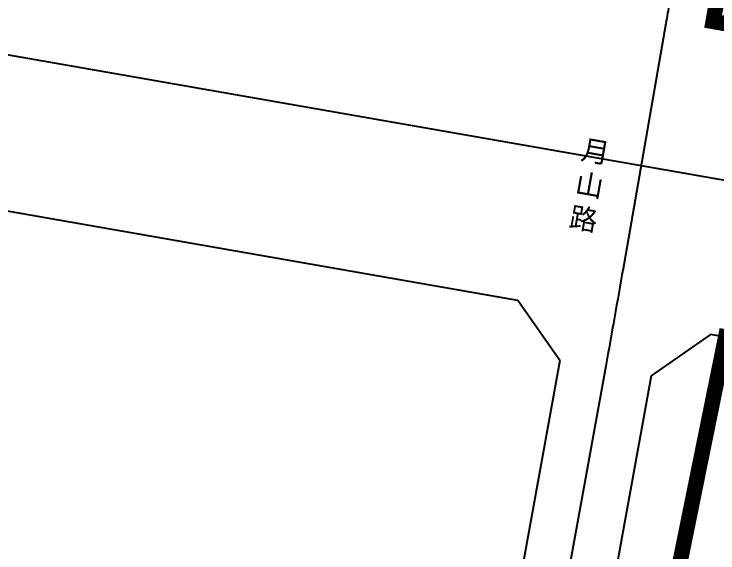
# Model space of a CAD drawing. Extents: x 529262 to 576451, y 2694391 to 2717535.
# Drawn here: x 562887 to 563023.8, y 2710818.8 to 2710923.5 of the extents above; entities that cross this region are included whole.
import ezdxf
from ezdxf.xclip import XClip

# ---------------------------------------------------------------- set-up
doc = ezdxf.new("R2010")
doc.units = 0
doc.header["$XCLIPFRAME"] = 0
for name, color, linetype in [('PP-COM', 7, 'Continuous'), ('RD-中线', 40, 'Continuous'), ('RD-红线', 7, 'Continuous'), ('RD-路名', 7, 'Continuous')]:
    doc.layers.add(name, color=color, linetype=linetype)
doc.styles.add('黑体', font='simhei.ttf')

# ---------------------------------------------------------------- blocks, each defined once
blk = doc.blocks.new('A$C19FD0107')
at = {"layer": 'RD-中线', "color": 8, "linetype": 'Continuous', "flags": 128}
blk.add_lwpolyline([(-7926.85, 16857.8), (-7983.61, 16535.02, 0.000335), (-7984.3, 16531.06), (-7992.62, 16483.39, -0.001605), (-7995.99, 16464.44), (-8013.11, 16369.92)], format="xyb", dxfattribs=at)
at = {"layer": 'RD-中线', "color": 8}
blk.add_lwpolyline([(-7408.07, 16401.63), (-7423.96, 16404.55, 0.002243), (-7425.28, 16404.79), (-8443.29, 16582.93)], format="xyb", dxfattribs=at)
at = {"layer": 'RD-红线', "color": 8}
for points in [[(-8013.05, 16477.19), (-8256.85, 16519.85)], [(-7880.13, 16453.93), (-7972.66, 16470.12), (-7975.62, 16470.64)]]:
    blk.add_lwpolyline(points, dxfattribs=at)
at = {"layer": 'RD-红线', "color": 8, "linetype": 'Continuous'}
for points in [[(-8004.93, 16465.56), (-8013.05, 16477.19, 0.415943)], [(-7975.62, 16470.64), (-7987.18, 16462.57, 0.412486)]]:
    blk.add_lwpolyline(points, format="xyb", dxfattribs=at)
at = {"layer": 'RD-红线', "color": 8, "linetype": 'Continuous', "flags": 128}
for points in [[(-8004.93, 16465.56), (-8018.08, 16392.99), (-8018.96, 16388.11)], [(-7987.18, 16462.57), (-8001.28, 16384.71)]]:
    blk.add_lwpolyline(points, dxfattribs=at)

msp = doc.modelspace()

# ---------------------------------------------------------------- linework, layer by layer
at = {"layer": 'PP-COM', "color": 8, "const_width": 3}
msp.add_lwpolyline([(563032.752, 2710920.339), (563591.044, 2710822.688), (563615.48, 2710946.262), (563044.443, 2711044.616), (563022.893, 2710922.063)], close=True, dxfattribs=at)
msp.add_lwpolyline([(563417.341, 2710556.693), (562978.055, 2710627.629), (563025.329, 2710860.726), (563456.913, 2710785.203), (563417.116, 2710556.733)], dxfattribs=at)

# ---------------------------------------------------------------- block references
at = {"layer": 'PP-COM'}
ref = msp.add_blockref('A$C19FD0107', (570997.993, 2694390.603), dxfattribs=at)
XClip(ref).set_block_clipping_path([(-9366.4383134884, 14428.6043910822), (-3328.4480743363, 17452.7484863754)])

# ---------------------------------------------------------------- texts
at = {"layer": 'RD-路名', "color": 7, "linetype": 'Continuous', "insert": (562997.697, 2710899.26), "char_height": 4, "width": 50.99419, "attachment_point": 1, "rotation": 349.95899, "style": '黑体'}
msp.add_mtext('月\\P山\\P路', dxfattribs=at)

doc.saveas('drawing.dxf')
